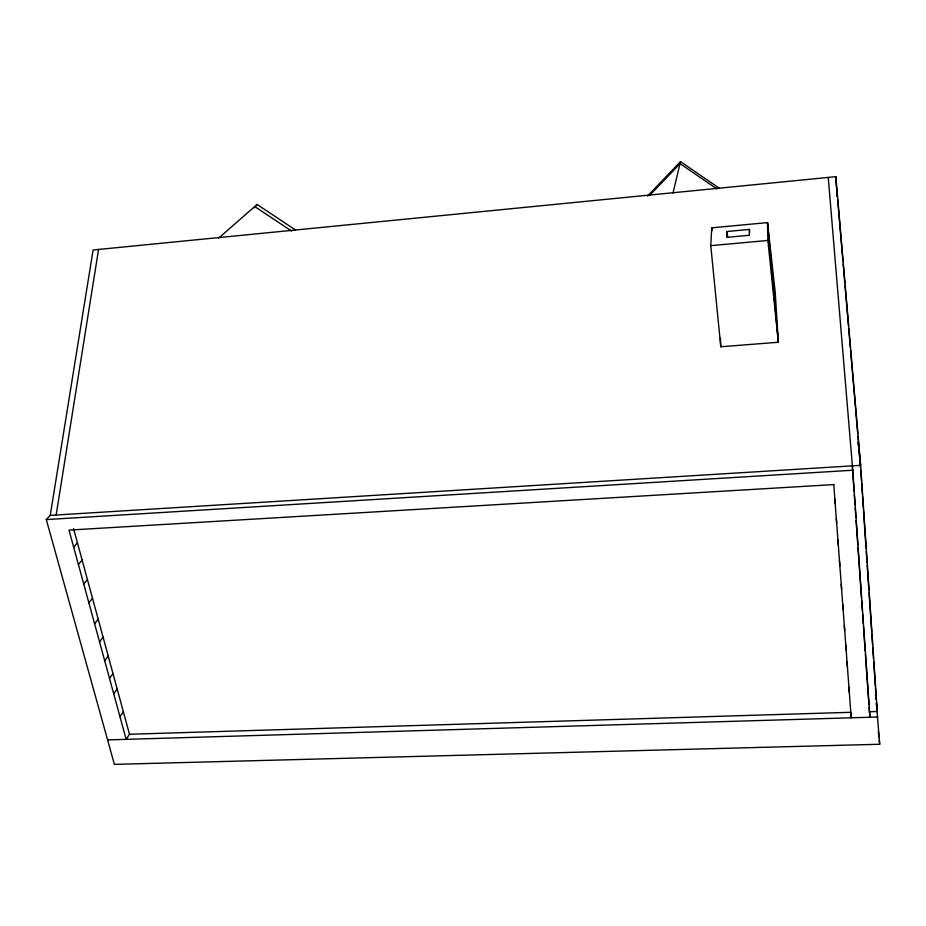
<?xml version="1.0" encoding="UTF-8"?>
<svg xmlns="http://www.w3.org/2000/svg" width="926" height="926" viewBox="0 0 926 926"><rect width="100%" height="100%" fill="white"/><g stroke="black" fill="none" stroke-linecap="round" stroke-linejoin="round"><path stroke-width="1.39" d="M749.377 229.428L749.365 235.262L726.875 237.334L727.072 231.5L749.377 229.428L749.655 232.287M710.774 245.668L711.712 227.831L767.504 222.61L775.201 292.141L778.349 342.261L720.787 346.764L710.774 245.668L767.874 240.459L767.504 222.61L778.349 342.261L767.874 240.459M56.15 515.006L98.573 249.441M876.413 703.505L879.7 744.261L114.396 764.367L46.3 519.579L50.247 515.377L93.109 249.985L835.854 176.669L860.648 465.338L877.269 711.504L869.398 711.735L869.097 707.429M719.479 188.36L680.483 161.633L673.028 192.944M73.582 528.619L129.478 734.249L126.156 739.353L69.01 530.1L833.817 484.587M119.975 716.724L123.343 711.7M113.713 693.805L117.139 688.875M109.511 678.399L112.972 673.526M104.696 660.805L108.203 656.002M99.545 641.926L103.099 637.192M94.591 623.765L98.179 619.112M88.861 602.803L92.507 598.242M254.361 207.794L257.104 204.461L295.568 230.018M83.734 584.04L87.426 579.549M78.409 564.524L82.148 560.114M73.652 547.116L77.437 542.786M647.505 196.104L680.483 161.633M649.392 195.664L680.031 163.647L716.84 188.869M218.467 238.283L257.104 204.461M50.247 515.377L860.648 465.338L858.888 450.777M46.3 519.579L852.753 470.234L869.954 717.245L869.398 711.735M129.478 734.249L850.786 712.302L851.226 717.8L833.77 484.483M107.601 739.909L877.86 717.013M254.731 206.556L291.597 231.049M857.87 442.431L858.217 445.302M859.756 462.109L860.451 467.827M828.249 177.422L852.753 470.234M875.487 694.894L875.95 699.223M878.334 731.401L878.936 737.119M879.249 739.978L879.7 744.261M727.072 231.5L727.662 237.195M711.712 227.831L712.001 230.713M837.37 196.555L836.629 187.943L836.954 196.567M837.613 199.368L842.915 261.178M843.135 263.783L844.79 283.055M845.01 285.602L848.471 325.883M848.702 328.649L850.334 347.597M850.554 350.225L857.719 433.623M857.951 436.32L859.93 459.377M834.87 499.126L835.24 503.651M836.317 518.514L836.687 523.144M837.937 540.24L838.319 544.963M839.5 561.098L839.882 565.925M841.236 584.375L841.63 589.318M842.741 604.528L843.146 609.551M844.304 625.455L844.72 630.571M845.762 644.936L846.179 650.145M847.035 661.986L847.452 667.264M848.922 687.312L849.35 692.706M852.279 465.859L854.085 491.741M854.281 494.611L854.987 504.682M855.184 507.552L855.879 517.622M856.087 520.493L857.789 544.939M857.985 547.822L861.493 598.15M861.689 601.02L862.395 611.091M862.592 613.961L863.298 624.031M863.495 626.902L865.197 651.348M865.393 654.219L868.901 704.547M860.798 470.686L861.481 480.744M861.655 483.372L862.419 494.681M862.546 496.556L863.321 508.05M863.46 510.064L866.042 548.296M866.238 551.167L867.014 562.661M867.187 565.23L868.889 590.464M869.051 592.848L871.667 631.648M871.806 633.604L872.57 644.947M872.732 647.459L873.519 658.953M873.693 661.662L875.406 686.884M875.498 688.273L876.251 699.419M876.424 702.07L876.714 706.376M720.405 338.221L720.787 346.764M835.854 176.669L836.236 186.716"/></g></svg>
